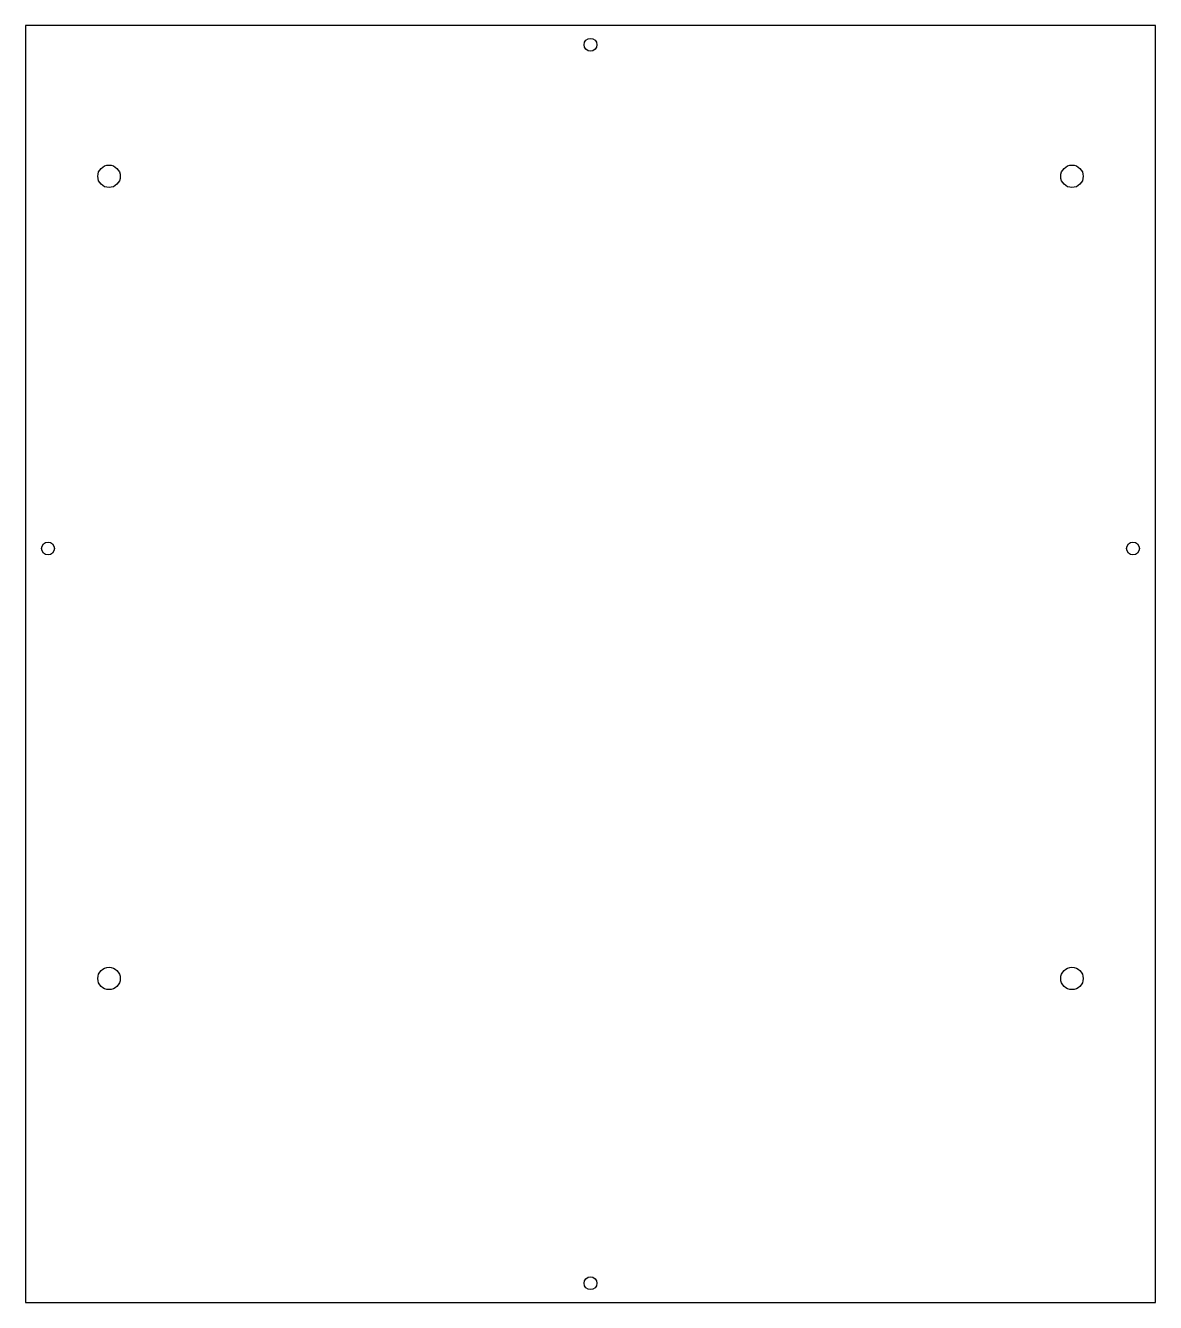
# Model space of a CAD drawing. Header units: millimetres. Extents: x -176 to 176, y -199 to 199.
import ezdxf

# ---------------------------------------------------------------- set-up
doc = ezdxf.new("R2010")
doc.units = ezdxf.units.MM
doc.layers.get('0').update_dxf_attribs({"linetype": 'CONTINUOUS'})

msp = doc.modelspace()

# ---------------------------------------------------------------- linework, layer by layer
msp.add_lwpolyline([(176, -199), (176, 199), (-176, 199), (-176, -199)], close=True)
for centre, radius in [((0, 193), 2), ((-150, 152), 3.5), ((150, 152), 3.5), ((-169, 36), 2), ((169, 36), 2), ((-150, -98), 3.5), ((150, -98), 3.5), ((0, -193), 2)]:
    msp.add_circle(centre, radius)

doc.saveas('drawing.dxf')
